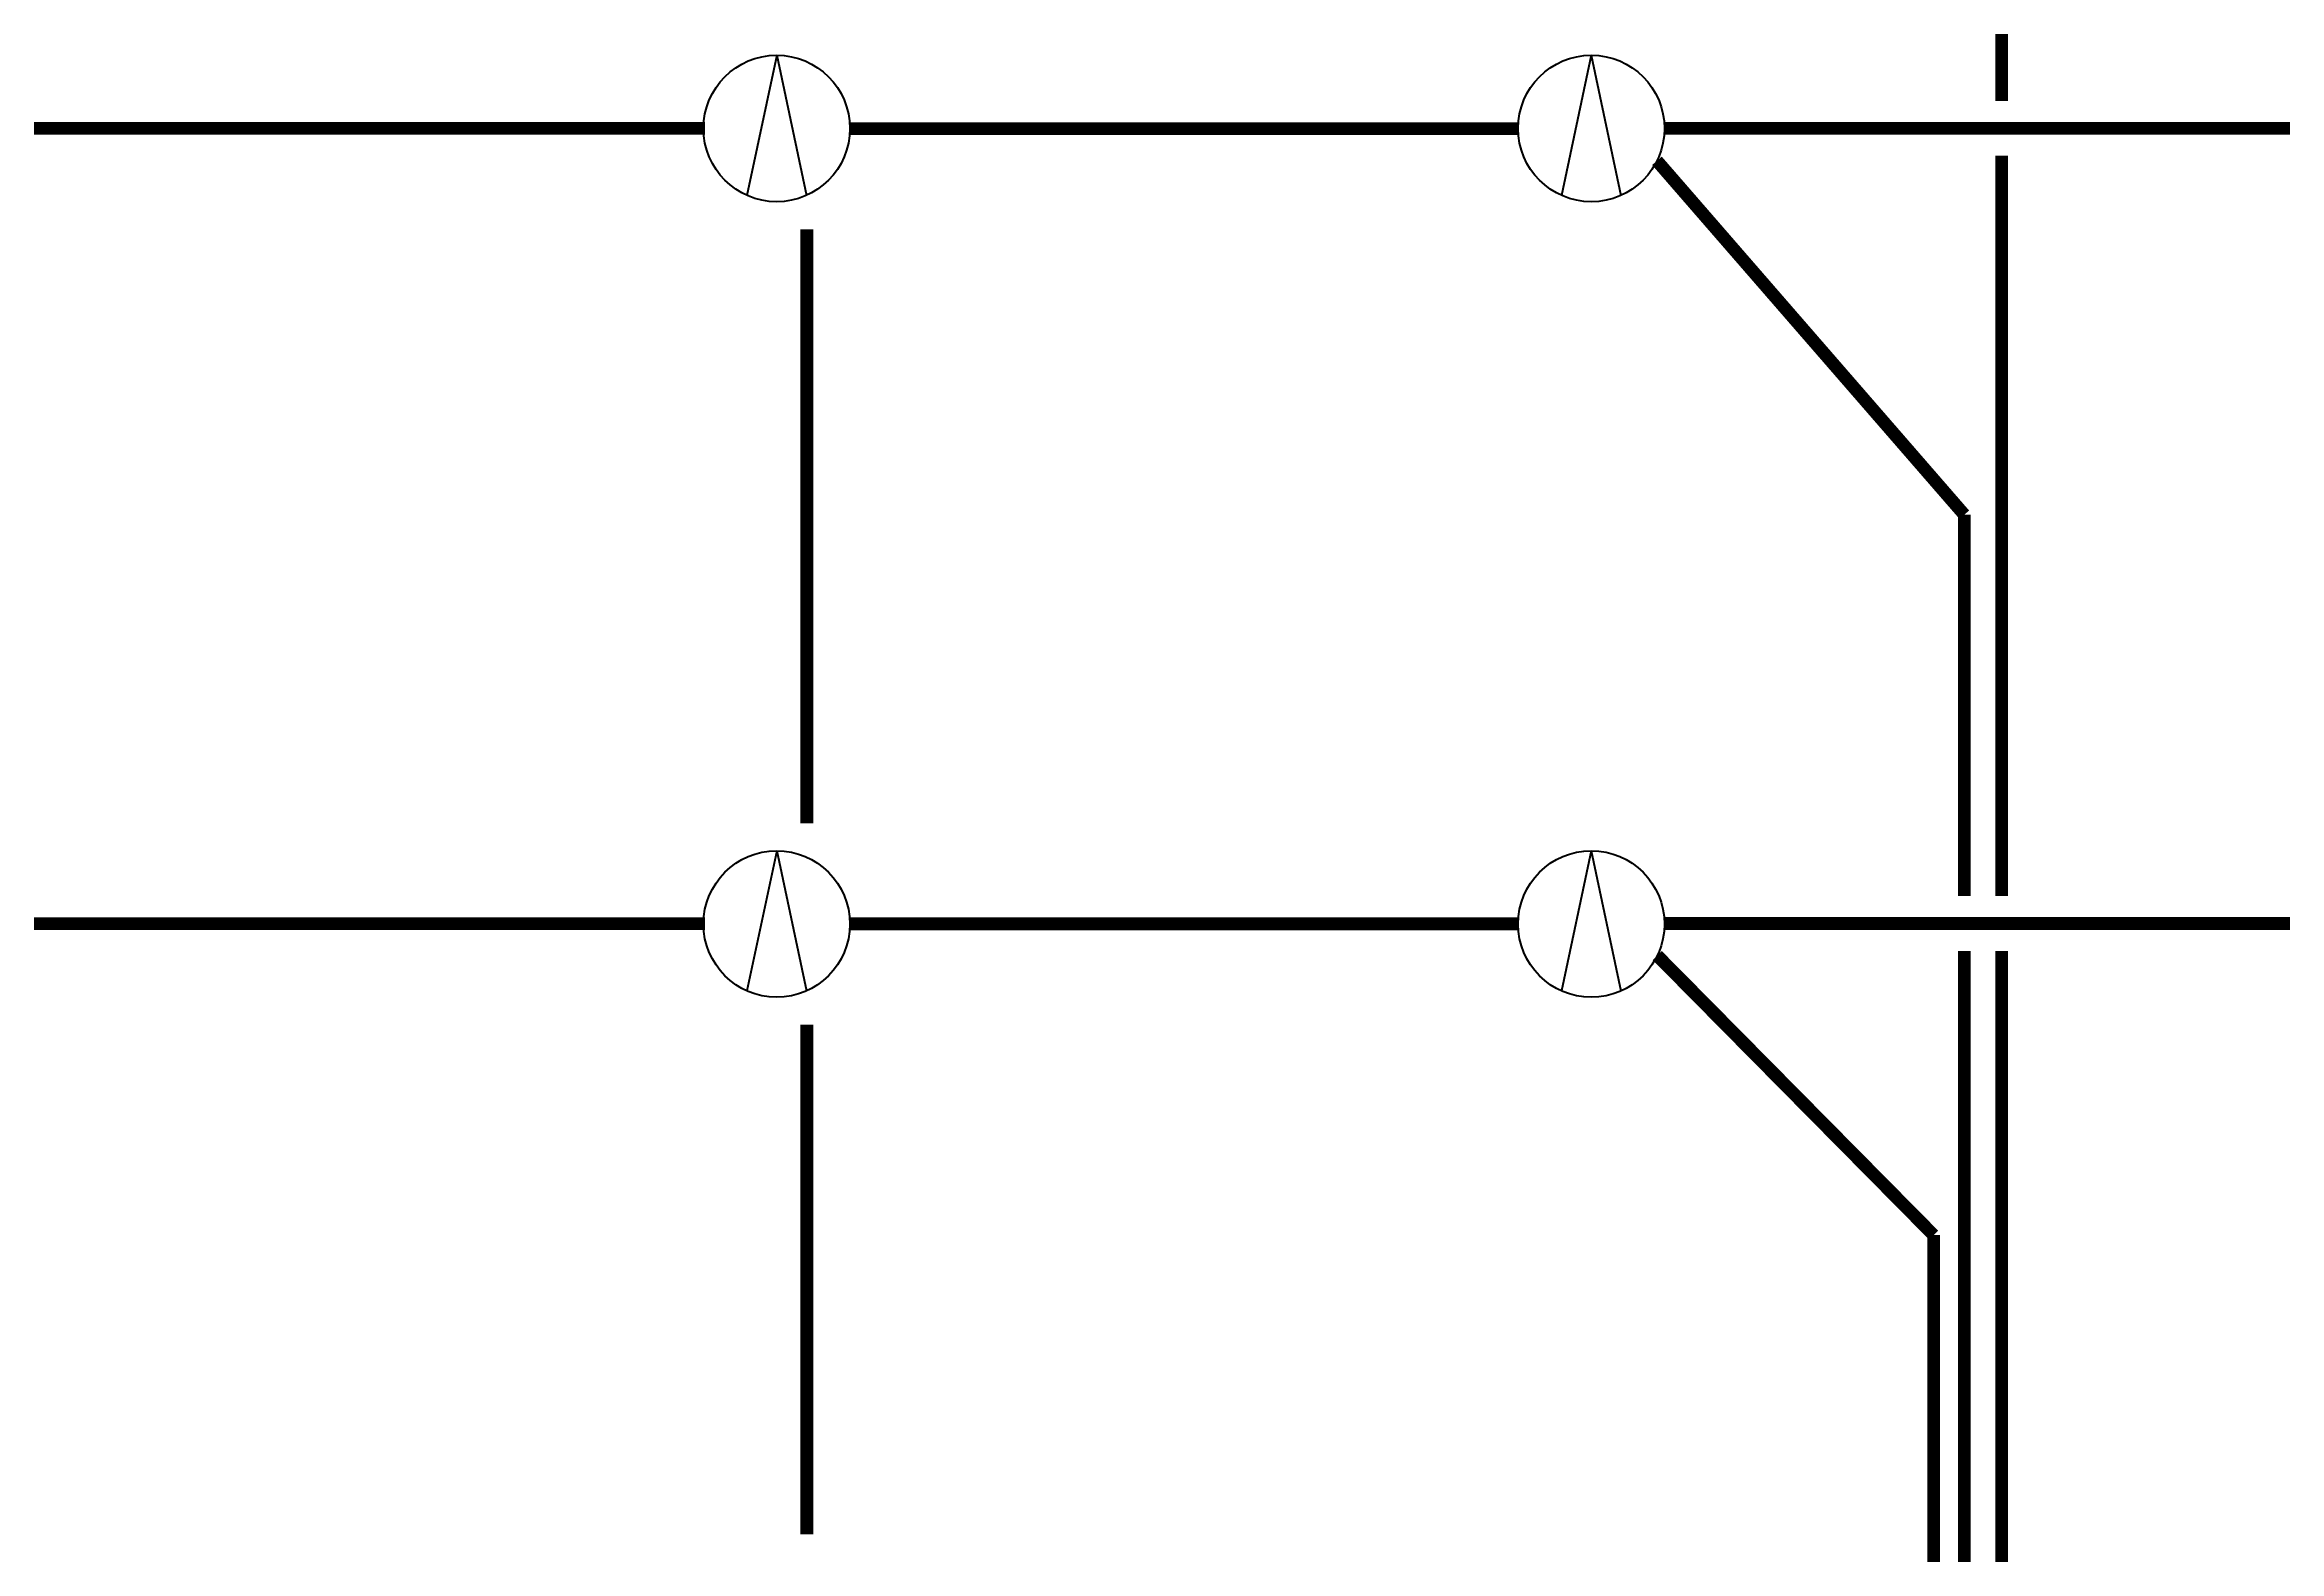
# Model space of a CAD drawing. Extents: x 12152 to 491505, y 111028 to 412681.
# Drawn here: x 44164 to 53320, y 203236 to 209407 of the extents above; entities that cross this region are included whole.
import ezdxf

# ---------------------------------------------------------------- set-up
doc = ezdxf.new("R2010")
doc.units = 0
doc.header["$LTSCALE"] = 1000
doc.header["$MEASUREMENT"] = 0
doc.layers.add('EQUIP-照明', color=3, linetype='Continuous')
doc.layers.add('WIRE-照明', color=1, linetype='Continuous')
doc.styles.add('_TCH_LABEL', font='COMPLEX', dxfattribs={"bigfont": 'GBCBIG'})

# ---------------------------------------------------------------- blocks, each defined once
blk = doc.blocks.new('$equip$00001177')
for q in [(-0.203, -0.457), (0.203, -0.457)]:
    blk.add_line((0, 0.5), q)
blk.add_circle((0, 0), 0.5)
at = {"style": '_TCH_LABEL', "flags": 9}
blk.add_attdef('A', (0, 0), '', height=0.00002, dxfattribs=at)

msp = doc.modelspace()

# ---------------------------------------------------------------- linework, layer by layer
at = {"layer": 'WIRE-照明', "linetype": 'Continuous', "const_width": 52.5}
for points in [[(52182.2, 209177.4), (52182.2, 210496.5)], [(43726.1, 209064.9), (46869.8, 209064.9)], [(47463.2, 209063.5), (50201.3, 209063.5)], [(50800.7, 209064.9), (54050.2, 209064.9)], [(50769.8, 208931.7), (52029.2, 207482.1)], [(52182.2, 205920), (52182.2, 208952.4)], [(47286.4, 208651.7), (47286.4, 206218.1)], [(52029.2, 207482.1), (52029.2, 205920)], [(43726.1, 205807.4), (46869.8, 205807.4)], [(47463.2, 205806.1), (50201.3, 205806.1)], [(50800.7, 205807.5), (54050.2, 205807.5)], [(50771.3, 205676.1), (51903.4, 204531.4)], [(52029.2, 205695), (52029.2, 203006.3)], [(52182.2, 203006.3), (52182.2, 205695)], [(47286.4, 205393.1), (47286.4, 203305.6)], [(51903.4, 204531.4), (51903.4, 203006.3)]]:
    msp.add_lwpolyline(points, dxfattribs=at)

# ---------------------------------------------------------------- block references
at = {"layer": 'EQUIP-照明'}
ref = msp.add_blockref('$equip$00001177', (47163.2, 209064.2), dxfattribs=dict(at, xscale=600, yscale=600, zscale=600))
ref.add_attrib('A', '深照型灯', (47163.2, 209064.2), dxfattribs={"layer": '0', "height": 0.012, "style": '_TCH_LABEL', "flags": 8})
ref = msp.add_blockref('$equip$00001177', (50500.7, 209064.2), dxfattribs=dict(at, xscale=600, yscale=600, zscale=600))
ref.add_attrib('A', '深照型灯', (50500.7, 209064.2), dxfattribs={"layer": '0', "height": 0.012, "style": '_TCH_LABEL', "flags": 8})
ref = msp.add_blockref('$equip$00001177', (47163.2, 205805.6), dxfattribs=dict(at, xscale=600, yscale=600, zscale=600))
ref.add_attrib('A', '深照型灯', (47163.2, 205805.6), dxfattribs={"layer": '0', "height": 0.012, "style": '_TCH_LABEL', "flags": 8})
ref = msp.add_blockref('$equip$00001177', (50500.7, 205805.6), dxfattribs=dict(at, xscale=600, yscale=600, zscale=600))
ref.add_attrib('A', '深照型灯', (50500.7, 205805.6), dxfattribs={"layer": '0', "height": 0.012, "style": '_TCH_LABEL', "flags": 8})

doc.saveas('drawing.dxf')
